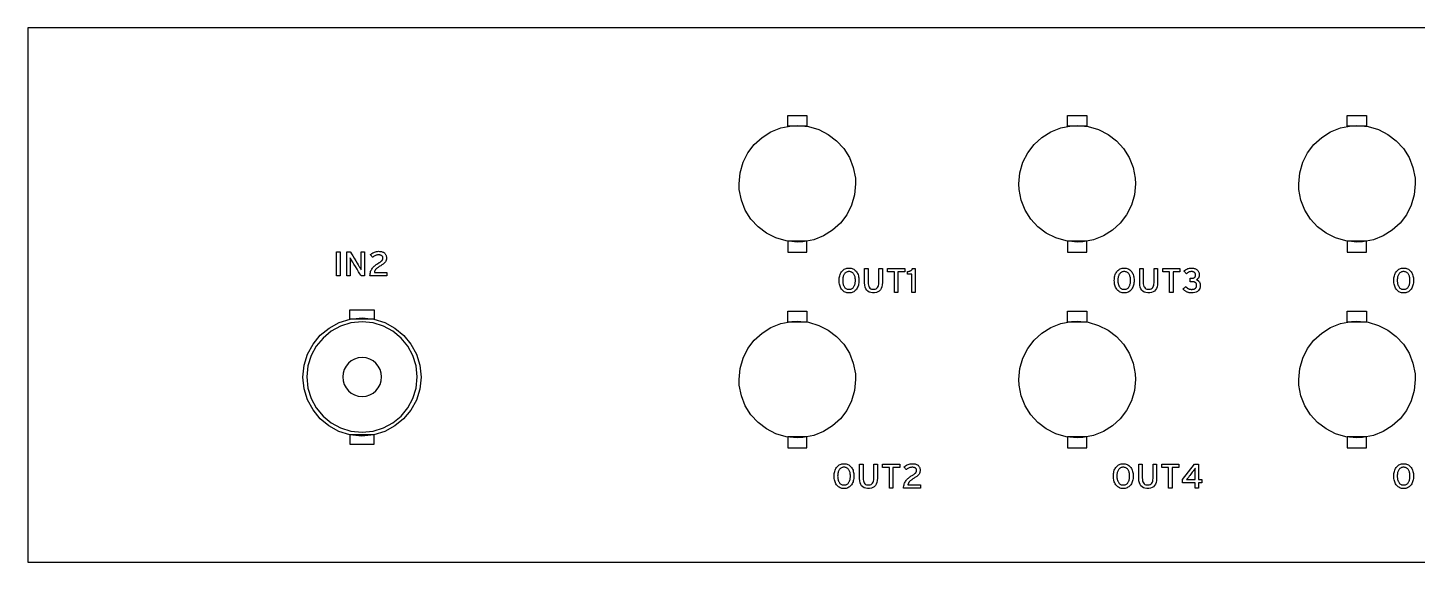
# Model space of a CAD drawing. Header units: inches. Extents: x 3.2 to 20.7, y 8 to 10.
# Drawn here: x 3.225 to 7.694, y 8.302 to 10.022 of the extents above; entities that cross this region are included whole.
import ezdxf

# ---------------------------------------------------------------- set-up
doc = ezdxf.new("R2010")
doc.units = ezdxf.units.IN
doc.header["$MEASUREMENT"] = 0

msp = doc.modelspace()

# ---------------------------------------------------------------- linework, layer by layer
for points in [[(3.2251, 10.0222), (3.2251, 8.3022), (20.675, 8.3022), (20.675, 10.0222), (3.2251, 10.0222)], [(5.6691, 9.7402), (5.7311, 9.7402), (5.7311, 9.7052), (5.6691, 9.7052), (5.6691, 9.7402)], [(6.5691, 9.7402), (6.631, 9.7402), (6.631, 9.7052), (6.5691, 9.7052), (6.5691, 9.7402)], [(7.469, 9.7402), (7.531, 9.7402), (7.531, 9.7052), (7.469, 9.7052), (7.469, 9.7402)], [(4.2183, 9.2238), (4.2183, 9.3016), (4.2295, 9.3016), (4.2295, 9.2238), (4.2183, 9.2238)], [(5.6691, 9.3002), (5.7311, 9.3002), (5.7311, 9.3353), (5.6691, 9.3353), (5.6691, 9.3002)], [(6.5691, 9.3002), (6.631, 9.3002), (6.631, 9.3353), (6.5691, 9.3353), (6.5691, 9.3002)], [(7.469, 9.3002), (7.531, 9.3002), (7.531, 9.3353), (7.469, 9.3353), (7.469, 9.3002)], [(6.0236, 9.2365), (6.0236, 9.1701), (6.0123, 9.1701), (6.0123, 9.2365), (5.9903, 9.2365), (5.9903, 9.2479), (6.0456, 9.2479), (6.0456, 9.2365), (6.0236, 9.2365)], [(6.9086, 9.2365), (6.9086, 9.1701), (6.8973, 9.1701), (6.8973, 9.2365), (6.8753, 9.2365), (6.8753, 9.2479), (6.9306, 9.2479), (6.9306, 9.2365), (6.9086, 9.2365)], [(4.2606, 9.1147), (4.3386, 9.1147), (4.3386, 9.0843), (4.2606, 9.0843), (4.2606, 9.1147)], [(5.6691, 9.1102), (5.7311, 9.1102), (5.7311, 9.0752), (5.6691, 9.0752), (5.6691, 9.1102)], [(6.5691, 9.1102), (6.631, 9.1102), (6.631, 9.0752), (6.5691, 9.0752), (6.5691, 9.1102)], [(7.469, 9.1102), (7.531, 9.1102), (7.531, 9.0752), (7.469, 9.0752), (7.469, 9.1102)], [(4.2606, 8.6817), (4.3386, 8.6817), (4.3386, 8.7122), (4.2606, 8.7122), (4.2606, 8.6817)], [(5.6691, 8.6702), (5.7311, 8.6702), (5.7311, 8.7053), (5.6691, 8.7053), (5.6691, 8.6702)], [(6.5691, 8.6702), (6.631, 8.6702), (6.631, 8.7053), (6.5691, 8.7053), (6.5691, 8.6702)], [(7.469, 8.6702), (7.531, 8.6702), (7.531, 8.7053), (7.469, 8.7053), (7.469, 8.6702)], [(6.0074, 8.6068), (6.0074, 8.5404), (5.9961, 8.5404), (5.9961, 8.6068), (5.9742, 8.6068), (5.9742, 8.6182), (6.0294, 8.6182), (6.0294, 8.6068), (6.0074, 8.6068)], [(6.9055, 8.6068), (6.9055, 8.5404), (6.8942, 8.5404), (6.8942, 8.6068), (6.8723, 8.6068), (6.8723, 8.6182), (6.9275, 8.6182), (6.9275, 8.6068), (6.9055, 8.6068)], [(6.9908, 8.5579), (6.9908, 8.5404), (6.9799, 8.5404), (6.9799, 8.5575), (6.9391, 8.5575), (6.9391, 8.5687), (6.9779, 8.6182), (6.9908, 8.6182), (6.9908, 8.5682), (7.0008, 8.5682), (7.0008, 8.5579), (6.9908, 8.5579)]]:
    msp.add_lwpolyline(points)
for points in [[(5.8876, 9.5202), (5.8842, 9.4846), (5.8745, 9.4512), (5.859, 9.4207), (5.8385, 9.3938), (5.8135, 9.3709), (5.7847, 9.3529), (5.7527, 9.3402), (5.7181, 9.3336), (5.7001, 9.3327), (5.7001, 9.3327), (5.7001, 9.3327), (5.7001, 9.3327), (5.7001, 9.3327), (5.7001, 9.3327), (5.7001, 9.3327), (5.7001, 9.3327), (5.7001, 9.3327), (5.6644, 9.3361), (5.6311, 9.3458), (5.6006, 9.3613), (5.5736, 9.3818), (5.5508, 9.4068), (5.5327, 9.4356), (5.52, 9.4676), (5.5134, 9.5022), (5.5126, 9.5202), (5.5126, 9.5202), (5.5126, 9.5202), (5.5126, 9.5202), (5.5126, 9.5202), (5.5126, 9.5202), (5.5126, 9.5202), (5.5126, 9.5202), (5.5126, 9.5202), (5.5159, 9.5559), (5.5257, 9.5892), (5.5411, 9.6197), (5.5616, 9.6467), (5.5866, 9.6695), (5.6154, 9.6876), (5.6474, 9.7002), (5.682, 9.7069), (5.7001, 9.7077), (5.7001, 9.7077), (5.7001, 9.7077), (5.7001, 9.7077), (5.7001, 9.7077), (5.7001, 9.7077), (5.7001, 9.7077), (5.7001, 9.7077), (5.7001, 9.7077), (5.7357, 9.7043), (5.7691, 9.6946), (5.7996, 9.6792), (5.8265, 9.6587), (5.8494, 9.6337), (5.8674, 9.6049), (5.8801, 9.5729), (5.8867, 9.5383), (5.8876, 9.5202), (5.8876, 9.5202), (5.8876, 9.5202), (5.8876, 9.5202), (5.8876, 9.5202), (5.8876, 9.5202), (5.8876, 9.5202), (5.8876, 9.5202)], [(6.7876, 9.5202), (6.7842, 9.4846), (6.7745, 9.4512), (6.759, 9.4207), (6.7385, 9.3938), (6.7135, 9.3709), (6.6847, 9.3529), (6.6527, 9.3402), (6.6181, 9.3336), (6.6001, 9.3327), (6.6001, 9.3327), (6.6001, 9.3327), (6.6001, 9.3327), (6.6001, 9.3327), (6.6001, 9.3327), (6.6001, 9.3327), (6.6001, 9.3327), (6.6001, 9.3327), (6.5644, 9.3361), (6.5311, 9.3458), (6.5006, 9.3613), (6.4736, 9.3818), (6.4508, 9.4068), (6.4327, 9.4356), (6.42, 9.4676), (6.4134, 9.5022), (6.4126, 9.5202), (6.4126, 9.5202), (6.4126, 9.5202), (6.4126, 9.5202), (6.4126, 9.5202), (6.4126, 9.5202), (6.4126, 9.5202), (6.4126, 9.5202), (6.4126, 9.5202), (6.4159, 9.5559), (6.4257, 9.5892), (6.4411, 9.6197), (6.4616, 9.6467), (6.4866, 9.6695), (6.5154, 9.6876), (6.5474, 9.7002), (6.582, 9.7069), (6.6001, 9.7077), (6.6001, 9.7077), (6.6001, 9.7077), (6.6001, 9.7077), (6.6001, 9.7077), (6.6001, 9.7077), (6.6001, 9.7077), (6.6001, 9.7077), (6.6001, 9.7077), (6.6357, 9.7043), (6.6691, 9.6946), (6.6995, 9.6792), (6.7265, 9.6587), (6.7494, 9.6337), (6.7674, 9.6049), (6.7801, 9.5729), (6.7867, 9.5383), (6.7876, 9.5202), (6.7876, 9.5202), (6.7876, 9.5202), (6.7876, 9.5202), (6.7876, 9.5202), (6.7876, 9.5202), (6.7876, 9.5202), (6.7876, 9.5202)], [(7.6876, 9.5202), (7.6842, 9.4846), (7.6744, 9.4512), (7.659, 9.4207), (7.6385, 9.3938), (7.6135, 9.3709), (7.5847, 9.3529), (7.5527, 9.3402), (7.5181, 9.3336), (7.5001, 9.3327), (7.5001, 9.3327), (7.5001, 9.3327), (7.5001, 9.3327), (7.5001, 9.3327), (7.5001, 9.3327), (7.5001, 9.3327), (7.5001, 9.3327), (7.5001, 9.3327), (7.4644, 9.3361), (7.4311, 9.3458), (7.4006, 9.3613), (7.3736, 9.3818), (7.3508, 9.4068), (7.3327, 9.4356), (7.32, 9.4676), (7.3134, 9.5022), (7.3126, 9.5202), (7.3126, 9.5202), (7.3126, 9.5202), (7.3126, 9.5202), (7.3126, 9.5202), (7.3126, 9.5202), (7.3126, 9.5202), (7.3126, 9.5202), (7.3126, 9.5202), (7.3159, 9.5559), (7.3257, 9.5892), (7.3411, 9.6197), (7.3616, 9.6467), (7.3866, 9.6695), (7.4154, 9.6876), (7.4474, 9.7002), (7.482, 9.7069), (7.5001, 9.7077), (7.5001, 9.7077), (7.5001, 9.7077), (7.5001, 9.7077), (7.5001, 9.7077), (7.5001, 9.7077), (7.5001, 9.7077), (7.5001, 9.7077), (7.5001, 9.7077), (7.5357, 9.7043), (7.5691, 9.6946), (7.5995, 9.6792), (7.6265, 9.6587), (7.6493, 9.6337), (7.6674, 9.6049), (7.6801, 9.5729), (7.6867, 9.5383), (7.6876, 9.5202), (7.6876, 9.5202), (7.6876, 9.5202), (7.6876, 9.5202), (7.6876, 9.5202), (7.6876, 9.5202), (7.6876, 9.5202), (7.6876, 9.5202)], [(4.2973, 9.2238), (4.2962, 9.2256), (4.2932, 9.2303), (4.289, 9.2372), (4.2841, 9.2452), (4.2789, 9.2536), (4.2742, 9.2613), (4.2703, 9.2677), (4.2678, 9.2717), (4.267, 9.2729), (4.2663, 9.2742), (4.2656, 9.2753), (4.2649, 9.2765), (4.2642, 9.2776), (4.2636, 9.2787), (4.263, 9.2797), (4.2624, 9.2807), (4.2618, 9.2817), (4.2616, 9.2811), (4.2616, 9.2792), (4.2616, 9.2773), (4.2616, 9.2753), (4.2616, 9.2733), (4.2616, 9.2711), (4.2617, 9.269), (4.2617, 9.2667), (4.2617, 9.2645), (4.2617, 9.263), (4.2617, 9.2594), (4.2617, 9.254), (4.2617, 9.2474), (4.2617, 9.2405), (4.2617, 9.234), (4.2617, 9.2285), (4.2617, 9.2249), (4.2617, 9.2238), (4.2612, 9.2238), (4.2601, 9.2238), (4.2585, 9.2238), (4.2566, 9.2238), (4.2548, 9.2238), (4.2531, 9.2238), (4.2517, 9.2238), (4.2509, 9.2238), (4.2508, 9.2244), (4.2508, 9.2294), (4.2508, 9.2386), (4.2508, 9.2505), (4.2508, 9.2637), (4.2508, 9.2767), (4.2508, 9.2883), (4.2508, 9.297), (4.2508, 9.3013), (4.251, 9.3016), (4.2519, 9.3016), (4.2534, 9.3016), (4.2553, 9.3016), (4.2572, 9.3016), (4.2591, 9.3016), (4.2607, 9.3016), (4.2618, 9.3016), (4.2623, 9.3016), (4.2633, 9.2998), (4.2661, 9.2952), (4.2701, 9.2886), (4.2748, 9.2808), (4.2797, 9.2726), (4.2843, 9.2651), (4.288, 9.2589), (4.2903, 9.255), (4.2911, 9.2537), (4.292, 9.2523), (4.2928, 9.2509), (4.2936, 9.2495), (4.2943, 9.2482), (4.295, 9.247), (4.2957, 9.2458), (4.2963, 9.2446), (4.2969, 9.2435), (4.2971, 9.2442), (4.2971, 9.2461), (4.2971, 9.2481), (4.2971, 9.2501), (4.2971, 9.2522), (4.2971, 9.2544), (4.2971, 9.2566), (4.297, 9.2588), (4.297, 9.2611), (4.297, 9.2625), (4.297, 9.2661), (4.297, 9.2716), (4.297, 9.2781), (4.297, 9.2849), (4.297, 9.2915), (4.297, 9.2969), (4.297, 9.3005), (4.2971, 9.3016), (4.2976, 9.3016), (4.2987, 9.3016), (4.3003, 9.3016), (4.3021, 9.3016), (4.304, 9.3016), (4.3057, 9.3016), (4.3071, 9.3016), (4.3079, 9.3016), (4.308, 9.301), (4.308, 9.296), (4.308, 9.2868), (4.308, 9.2749), (4.308, 9.2617), (4.308, 9.2486), (4.308, 9.2371), (4.308, 9.2284), (4.308, 9.2241), (4.3078, 9.2238), (4.3069, 9.2238), (4.3055, 9.2238), (4.3038, 9.2238), (4.302, 9.2238), (4.3002, 9.2238), (4.2987, 9.2238), (4.2976, 9.2238)], [(4.3254, 9.2238), (4.3257, 9.2275), (4.3262, 9.2311), (4.3269, 9.2344), (4.3278, 9.2376), (4.3289, 9.2406), (4.3302, 9.2433), (4.3316, 9.2459), (4.3333, 9.2483), (4.3351, 9.2505), (4.337, 9.2526), (4.3391, 9.2546), (4.3412, 9.2565), (4.3434, 9.2584), (4.3456, 9.2601), (4.348, 9.2618), (4.3504, 9.2635), (4.353, 9.265), (4.3551, 9.2663), (4.3568, 9.2673), (4.3583, 9.2683), (4.3596, 9.2692), (4.3609, 9.2702), (4.362, 9.271), (4.3629, 9.2719), (4.3638, 9.2727), (4.3645, 9.2735), (4.3651, 9.2742), (4.3656, 9.275), (4.366, 9.2758), (4.3664, 9.2766), (4.3667, 9.2775), (4.3669, 9.2783), (4.3671, 9.2792), (4.3672, 9.28), (4.3672, 9.2809), (4.3672, 9.2819), (4.367, 9.283), (4.3668, 9.2839), (4.3666, 9.2848), (4.3662, 9.2857), (4.3657, 9.2865), (4.3652, 9.2872), (4.3646, 9.2879), (4.3638, 9.2885), (4.363, 9.2891), (4.362, 9.2896), (4.361, 9.2901), (4.3598, 9.2904), (4.3585, 9.2907), (4.3571, 9.291), (4.3555, 9.2911), (4.3539, 9.2912), (4.352, 9.2912), (4.3497, 9.291), (4.3475, 9.2906), (4.3453, 9.29), (4.3432, 9.2892), (4.3412, 9.2882), (4.3392, 9.2871), (4.3372, 9.2857), (4.3354, 9.2842), (4.3345, 9.2835), (4.334, 9.2842), (4.3331, 9.2852), (4.332, 9.2866), (4.3308, 9.2881), (4.3296, 9.2896), (4.3285, 9.2909), (4.3277, 9.2918), (4.3274, 9.2923), (4.3293, 9.294), (4.332, 9.2961), (4.3347, 9.2978), (4.3375, 9.2993), (4.3404, 9.3005), (4.3435, 9.3015), (4.3466, 9.3022), (4.3498, 9.3026), (4.3531, 9.3028), (4.3558, 9.3027), (4.3583, 9.3026), (4.3607, 9.3022), (4.3629, 9.3018), (4.365, 9.3012), (4.367, 9.3004), (4.3688, 9.2996), (4.3706, 9.2986), (4.3721, 9.2974), (4.3736, 9.2961), (4.3748, 9.2947), (4.3759, 9.2931), (4.3768, 9.2913), (4.3775, 9.2894), (4.3781, 9.2874), (4.3784, 9.2852), (4.3786, 9.2829), (4.3787, 9.2807), (4.3786, 9.2788), (4.3783, 9.277), (4.378, 9.2753), (4.3776, 9.2736), (4.377, 9.2721), (4.3763, 9.2706), (4.3755, 9.2693), (4.3746, 9.268), (4.3735, 9.2668), (4.3723, 9.2655), (4.371, 9.2643), (4.3695, 9.263), (4.3679, 9.2617), (4.3661, 9.2605), (4.3642, 9.2591), (4.3622, 9.2578), (4.36, 9.2565), (4.3577, 9.2551), (4.3555, 9.2537), (4.3535, 9.2523), (4.3517, 9.251), (4.35, 9.2498), (4.3484, 9.2486), (4.3471, 9.2474), (4.3459, 9.2463), (4.3448, 9.2452), (4.3439, 9.2441), (4.343, 9.243), (4.3423, 9.2418), (4.3416, 9.2407), (4.341, 9.2395), (4.3405, 9.2383), (4.3401, 9.2371), (4.3397, 9.2359), (4.3397, 9.2351), (4.342, 9.2351), (4.3465, 9.2351), (4.3524, 9.2351), (4.3591, 9.2351), (4.3658, 9.2351), (4.3719, 9.2351), (4.3766, 9.2351), (4.3792, 9.2351), (4.3794, 9.235), (4.3794, 9.2342), (4.3794, 9.2328), (4.3794, 9.231), (4.3794, 9.2291), (4.3794, 9.2273), (4.3794, 9.2256), (4.3794, 9.2244), (4.3794, 9.2238), (4.3783, 9.2238), (4.3737, 9.2238), (4.3666, 9.2238), (4.358, 9.2238), (4.3488, 9.2238), (4.34, 9.2238), (4.3325, 9.2238), (4.3274, 9.2238)], [(5.8983, 9.209), (5.8982, 9.2049), (5.8978, 9.201), (5.8972, 9.1972), (5.8964, 9.1937), (5.8953, 9.1903), (5.894, 9.1872), (5.8925, 9.1843), (5.8908, 9.1815), (5.8888, 9.179), (5.8866, 9.1767), (5.8842, 9.1747), (5.8817, 9.1729), (5.879, 9.1715), (5.8761, 9.1704), (5.873, 9.1696), (5.8698, 9.1691), (5.8664, 9.1689), (5.863, 9.1691), (5.8598, 9.1696), (5.8567, 9.1704), (5.8539, 9.1715), (5.8512, 9.1729), (5.8487, 9.1747), (5.8464, 9.1767), (5.8443, 9.179), (5.8423, 9.1815), (5.8405, 9.1843), (5.8389, 9.1872), (5.8376, 9.1903), (5.8365, 9.1937), (5.8357, 9.1972), (5.835, 9.201), (5.8347, 9.2049), (5.8345, 9.209), (5.8347, 9.2132), (5.835, 9.2171), (5.8357, 9.2209), (5.8365, 9.2244), (5.8376, 9.2278), (5.8389, 9.231), (5.8405, 9.2339), (5.8423, 9.2367), (5.8443, 9.2393), (5.8464, 9.2415), (5.8487, 9.2435), (5.8512, 9.2452), (5.8539, 9.2466), (5.8567, 9.2476), (5.8598, 9.2484), (5.863, 9.2489), (5.8664, 9.2491), (5.8698, 9.2489), (5.873, 9.2484), (5.8761, 9.2476), (5.879, 9.2466), (5.8817, 9.2452), (5.8842, 9.2435), (5.8866, 9.2415), (5.8888, 9.2393), (5.8908, 9.2367), (5.8925, 9.2339), (5.894, 9.231), (5.8953, 9.2278), (5.8964, 9.2244), (5.8972, 9.2209), (5.8978, 9.2171), (5.8982, 9.2132)], [(5.8868, 9.209), (5.8868, 9.2121), (5.8865, 9.215), (5.8862, 9.2177), (5.8857, 9.2203), (5.885, 9.2227), (5.8843, 9.225), (5.8833, 9.2271), (5.8823, 9.2291), (5.881, 9.2308), (5.8797, 9.2324), (5.8782, 9.2337), (5.8766, 9.2349), (5.8748, 9.2358), (5.8729, 9.2365), (5.8708, 9.2371), (5.8687, 9.2374), (5.8664, 9.2375), (5.8641, 9.2374), (5.862, 9.2371), (5.86, 9.2365), (5.8581, 9.2358), (5.8564, 9.2349), (5.8547, 9.2337), (5.8533, 9.2324), (5.8519, 9.2308), (5.8507, 9.2291), (5.8496, 9.2271), (5.8486, 9.225), (5.8478, 9.2227), (5.8472, 9.2203), (5.8467, 9.2177), (5.8463, 9.215), (5.8461, 9.2121), (5.846, 9.209), (5.8461, 9.206), (5.8463, 9.2032), (5.8467, 9.2004), (5.8472, 9.1979), (5.8478, 9.1955), (5.8486, 9.1933), (5.8496, 9.1912), (5.8507, 9.1892), (5.8519, 9.1874), (5.8533, 9.1858), (5.8547, 9.1844), (5.8564, 9.1832), (5.8581, 9.1822), (5.86, 9.1815), (5.862, 9.1809), (5.8641, 9.1806), (5.8664, 9.1805), (5.8687, 9.1806), (5.8708, 9.1809), (5.8729, 9.1815), (5.8748, 9.1822), (5.8766, 9.1832), (5.8782, 9.1844), (5.8797, 9.1858), (5.881, 9.1874), (5.8823, 9.1892), (5.8833, 9.1912), (5.8843, 9.1933), (5.885, 9.1955), (5.8857, 9.1979), (5.8862, 9.2004), (5.8865, 9.2032), (5.8868, 9.206)], [(5.9736, 9.2025), (5.9731, 9.1953), (5.9719, 9.1888), (5.9699, 9.1833), (5.9672, 9.1787), (5.9637, 9.175), (5.9594, 9.1721), (5.9543, 9.1702), (5.9485, 9.1691), (5.9421, 9.169), (5.9362, 9.1699), (5.9311, 9.1717), (5.9267, 9.1744), (5.9231, 9.178), (5.9203, 9.1825), (5.9182, 9.1879), (5.9169, 9.1941), (5.9164, 9.2013), (5.9163, 9.2039), (5.9163, 9.2079), (5.9163, 9.214), (5.9163, 9.2214), (5.9163, 9.2293), (5.9163, 9.2367), (5.9163, 9.2428), (5.9163, 9.2468), (5.9164, 9.2479), (5.9169, 9.2479), (5.9182, 9.2479), (5.9199, 9.2479), (5.9218, 9.2479), (5.9237, 9.2479), (5.9255, 9.2479), (5.9268, 9.2479), (5.9275, 9.2479), (5.9276, 9.2473), (5.9276, 9.2438), (5.9276, 9.2381), (5.9276, 9.2309), (5.9276, 9.2231), (5.9276, 9.2156), (5.9276, 9.2092), (5.9276, 9.2048), (5.9276, 9.2031), (5.9278, 9.1982), (5.9285, 9.1939), (5.9297, 9.1901), (5.9313, 9.187), (5.9334, 9.1845), (5.936, 9.1826), (5.939, 9.1813), (5.9425, 9.1806), (5.9464, 9.1806), (5.9501, 9.1811), (5.9533, 9.1823), (5.956, 9.184), (5.9582, 9.1863), (5.9599, 9.1892), (5.9612, 9.1926), (5.962, 9.1967), (5.9623, 9.2013), (5.9623, 9.2034), (5.9623, 9.2075), (5.9623, 9.2137), (5.9623, 9.2211), (5.9623, 9.2291), (5.9623, 9.2365), (5.9623, 9.2427), (5.9623, 9.2468), (5.9623, 9.2479), (5.9629, 9.2479), (5.9641, 9.2479), (5.9658, 9.2479), (5.9677, 9.2479), (5.9697, 9.2479), (5.9714, 9.2479), (5.9728, 9.2479), (5.9735, 9.2479), (5.9736, 9.2473), (5.9736, 9.2438), (5.9736, 9.238), (5.9736, 9.2307), (5.9736, 9.2228), (5.9736, 9.2152), (5.9736, 9.2088), (5.9736, 9.2042)], [(6.0681, 9.1701), (6.0681, 9.1724), (6.0681, 9.1785), (6.0681, 9.1872), (6.0681, 9.1973), (6.0681, 9.2078), (6.0681, 9.2173), (6.0681, 9.2248), (6.0681, 9.2292), (6.068, 9.2298), (6.067, 9.2298), (6.0654, 9.2298), (6.0632, 9.2298), (6.0609, 9.2298), (6.0586, 9.2298), (6.0567, 9.2298), (6.0553, 9.2298), (6.0548, 9.2298), (6.0548, 9.2301), (6.0548, 9.2309), (6.0548, 9.2321), (6.0548, 9.2334), (6.0548, 9.2348), (6.0548, 9.2361), (6.0548, 9.2371), (6.0548, 9.2377), (6.0555, 9.2379), (6.0568, 9.238), (6.0581, 9.2382), (6.0594, 9.2385), (6.0606, 9.2388), (6.0618, 9.2392), (6.0629, 9.2396), (6.064, 9.24), (6.065, 9.2406), (6.0659, 9.2411), (6.0668, 9.2418), (6.0676, 9.2425), (6.0683, 9.2433), (6.0689, 9.2442), (6.0694, 9.2451), (6.0698, 9.2462), (6.0702, 9.2473), (6.0704, 9.2479), (6.071, 9.2479), (6.0722, 9.2479), (6.0737, 9.2479), (6.0753, 9.2479), (6.0768, 9.2479), (6.0781, 9.2479), (6.0791, 9.2479), (6.0794, 9.2479), (6.0794, 9.2449), (6.0794, 9.237), (6.0794, 9.2257), (6.0794, 9.2124), (6.0794, 9.1988), (6.0794, 9.1864), (6.0794, 9.1765), (6.0794, 9.1709), (6.0793, 9.1701), (6.0785, 9.1701), (6.0771, 9.1701), (6.0753, 9.1701), (6.0733, 9.1701), (6.0714, 9.1701), (6.0697, 9.1701), (6.0686, 9.1701)], [(6.7833, 9.209), (6.7832, 9.2049), (6.7828, 9.201), (6.7822, 9.1972), (6.7814, 9.1937), (6.7803, 9.1903), (6.779, 9.1872), (6.7775, 9.1843), (6.7758, 9.1815), (6.7738, 9.179), (6.7716, 9.1767), (6.7692, 9.1747), (6.7667, 9.1729), (6.764, 9.1715), (6.7611, 9.1704), (6.758, 9.1696), (6.7548, 9.1691), (6.7514, 9.1689), (6.748, 9.1691), (6.7448, 9.1696), (6.7417, 9.1704), (6.7389, 9.1715), (6.7362, 9.1729), (6.7337, 9.1747), (6.7314, 9.1767), (6.7292, 9.179), (6.7273, 9.1815), (6.7255, 9.1843), (6.7239, 9.1872), (6.7226, 9.1903), (6.7215, 9.1937), (6.7207, 9.1972), (6.72, 9.201), (6.7197, 9.2049), (6.7195, 9.209), (6.7197, 9.2132), (6.72, 9.2171), (6.7207, 9.2209), (6.7215, 9.2244), (6.7226, 9.2278), (6.7239, 9.231), (6.7255, 9.2339), (6.7273, 9.2367), (6.7292, 9.2393), (6.7314, 9.2415), (6.7337, 9.2435), (6.7362, 9.2452), (6.7389, 9.2466), (6.7417, 9.2476), (6.7448, 9.2484), (6.748, 9.2489), (6.7514, 9.2491), (6.7548, 9.2489), (6.758, 9.2484), (6.7611, 9.2476), (6.764, 9.2466), (6.7667, 9.2452), (6.7692, 9.2435), (6.7716, 9.2415), (6.7738, 9.2393), (6.7758, 9.2367), (6.7775, 9.2339), (6.779, 9.231), (6.7803, 9.2278), (6.7814, 9.2244), (6.7822, 9.2209), (6.7828, 9.2171), (6.7832, 9.2132)], [(6.7718, 9.209), (6.7718, 9.2121), (6.7715, 9.215), (6.7712, 9.2177), (6.7707, 9.2203), (6.77, 9.2227), (6.7693, 9.225), (6.7683, 9.2271), (6.7673, 9.2291), (6.766, 9.2308), (6.7647, 9.2324), (6.7632, 9.2337), (6.7616, 9.2349), (6.7598, 9.2358), (6.7579, 9.2365), (6.7558, 9.2371), (6.7537, 9.2374), (6.7514, 9.2375), (6.7491, 9.2374), (6.747, 9.2371), (6.745, 9.2365), (6.7431, 9.2358), (6.7414, 9.2349), (6.7397, 9.2337), (6.7383, 9.2324), (6.7369, 9.2308), (6.7357, 9.2291), (6.7346, 9.2271), (6.7336, 9.225), (6.7328, 9.2227), (6.7322, 9.2203), (6.7317, 9.2177), (6.7313, 9.215), (6.7311, 9.2121), (6.731, 9.209), (6.7311, 9.206), (6.7313, 9.2032), (6.7317, 9.2004), (6.7322, 9.1979), (6.7328, 9.1955), (6.7336, 9.1933), (6.7346, 9.1912), (6.7357, 9.1892), (6.7369, 9.1874), (6.7383, 9.1858), (6.7397, 9.1844), (6.7414, 9.1832), (6.7431, 9.1822), (6.745, 9.1815), (6.747, 9.1809), (6.7491, 9.1806), (6.7514, 9.1805), (6.7537, 9.1806), (6.7558, 9.1809), (6.7579, 9.1815), (6.7598, 9.1822), (6.7616, 9.1832), (6.7632, 9.1844), (6.7647, 9.1858), (6.766, 9.1874), (6.7673, 9.1892), (6.7683, 9.1912), (6.7693, 9.1933), (6.77, 9.1955), (6.7707, 9.1979), (6.7712, 9.2004), (6.7715, 9.2032), (6.7718, 9.206)], [(6.8586, 9.2025), (6.8581, 9.1953), (6.8569, 9.1888), (6.8549, 9.1833), (6.8522, 9.1787), (6.8487, 9.175), (6.8444, 9.1721), (6.8393, 9.1702), (6.8335, 9.1691), (6.8271, 9.169), (6.8212, 9.1699), (6.8161, 9.1717), (6.8117, 9.1744), (6.8081, 9.178), (6.8053, 9.1825), (6.8032, 9.1879), (6.8019, 9.1941), (6.8014, 9.2013), (6.8013, 9.2039), (6.8013, 9.2079), (6.8013, 9.214), (6.8013, 9.2214), (6.8013, 9.2293), (6.8013, 9.2367), (6.8013, 9.2428), (6.8013, 9.2468), (6.8014, 9.2479), (6.8019, 9.2479), (6.8032, 9.2479), (6.8049, 9.2479), (6.8068, 9.2479), (6.8087, 9.2479), (6.8105, 9.2479), (6.8118, 9.2479), (6.8125, 9.2479), (6.8126, 9.2473), (6.8126, 9.2438), (6.8126, 9.2381), (6.8126, 9.2309), (6.8126, 9.2231), (6.8126, 9.2156), (6.8126, 9.2092), (6.8126, 9.2048), (6.8126, 9.2031), (6.8128, 9.1982), (6.8135, 9.1939), (6.8147, 9.1901), (6.8163, 9.187), (6.8184, 9.1845), (6.821, 9.1826), (6.824, 9.1813), (6.8275, 9.1806), (6.8314, 9.1806), (6.8351, 9.1811), (6.8383, 9.1823), (6.841, 9.184), (6.8432, 9.1863), (6.8449, 9.1892), (6.8462, 9.1926), (6.847, 9.1967), (6.8473, 9.2013), (6.8473, 9.2034), (6.8473, 9.2075), (6.8473, 9.2137), (6.8473, 9.2211), (6.8473, 9.2291), (6.8473, 9.2365), (6.8473, 9.2427), (6.8473, 9.2468), (6.8473, 9.2479), (6.8479, 9.2479), (6.8491, 9.2479), (6.8508, 9.2479), (6.8527, 9.2479), (6.8547, 9.2479), (6.8564, 9.2479), (6.8578, 9.2479), (6.8585, 9.2479), (6.8586, 9.2473), (6.8586, 9.2438), (6.8586, 9.238), (6.8586, 9.2307), (6.8586, 9.2228), (6.8586, 9.2152), (6.8586, 9.2088), (6.8586, 9.2042)], [(6.996, 9.1932), (6.9955, 9.1881), (6.9944, 9.1835), (6.9925, 9.1796), (6.99, 9.1763), (6.9868, 9.1736), (6.9828, 9.1715), (6.9782, 9.17), (6.9729, 9.1691), (6.9675, 9.1689), (6.9656, 9.169), (6.9638, 9.1692), (6.9621, 9.1694), (6.9603, 9.1697), (6.9585, 9.1701), (6.9568, 9.1706), (6.9551, 9.1712), (6.9534, 9.1718), (6.9518, 9.1726), (6.9502, 9.1734), (6.9486, 9.1743), (6.9472, 9.1752), (6.9458, 9.1763), (6.9445, 9.1774), (6.9433, 9.1785), (6.9422, 9.1797), (6.9412, 9.181), (6.9407, 9.1818), (6.9412, 9.1823), (6.9422, 9.1832), (6.9435, 9.1843), (6.9449, 9.1855), (6.9464, 9.1868), (6.9477, 9.1879), (6.9486, 9.1888), (6.9492, 9.1893), (6.9497, 9.1887), (6.9506, 9.1878), (6.9515, 9.1869), (6.9524, 9.1861), (6.9534, 9.1853), (6.9543, 9.1846), (6.9553, 9.1839), (6.9564, 9.1833), (6.9575, 9.1828), (6.9586, 9.1823), (6.9597, 9.1818), (6.9608, 9.1815), (6.9619, 9.1811), (6.9631, 9.1809), (6.9642, 9.1807), (6.9653, 9.1805), (6.9665, 9.1804), (6.9676, 9.1804), (6.9695, 9.1804), (6.9713, 9.1805), (6.973, 9.1807), (6.9746, 9.181), (6.9761, 9.1814), (6.9774, 9.1819), (6.9786, 9.1825), (6.9797, 9.1831), (6.9806, 9.1839), (6.9814, 9.1847), (6.9821, 9.1855), (6.9827, 9.1864), (6.9832, 9.1874), (6.9836, 9.1885), (6.9839, 9.1896), (6.9841, 9.1908), (6.9842, 9.1921), (6.9843, 9.1934), (6.9842, 9.1947), (6.984, 9.196), (6.9837, 9.1971), (6.9834, 9.1982), (6.9829, 9.1992), (6.9824, 9.2001), (6.9818, 9.2009), (6.9811, 9.2017), (6.9802, 9.2023), (6.9793, 9.2029), (6.9784, 9.2034), (6.9774, 9.2038), (6.9763, 9.2042), (6.9751, 9.2045), (6.9739, 9.2047), (6.9727, 9.2048), (6.9714, 9.2049), (6.9705, 9.2049), (6.9701, 9.2049), (6.9693, 9.2049), (6.9682, 9.2049), (6.9671, 9.2049), (6.9659, 9.2049), (6.9648, 9.2049), (6.964, 9.2049), (6.9636, 9.2049), (6.9635, 9.2051), (6.9635, 9.2059), (6.9635, 9.2072), (6.9635, 9.2089), (6.9635, 9.2108), (6.9635, 9.2127), (6.9635, 9.2143), (6.9635, 9.2155), (6.9635, 9.2162), (6.9637, 9.2162), (6.9642, 9.2162), (6.9651, 9.2162), (6.9662, 9.2162), (6.9674, 9.2162), (6.9685, 9.2162), (6.9695, 9.2162), (6.9702, 9.2162), (6.9705, 9.2162), (6.9715, 9.2162), (6.9726, 9.2163), (6.9737, 9.2165), (6.9747, 9.2168), (6.9756, 9.2172), (6.9764, 9.2176), (6.9772, 9.2181), (6.9779, 9.2187), (6.9785, 9.2194), (6.9791, 9.2201), (6.9796, 9.2209), (6.98, 9.2216), (6.9804, 9.2225), (6.9806, 9.2233), (6.9809, 9.2242), (6.981, 9.2251), (6.9811, 9.226), (6.9811, 9.2269), (6.9811, 9.2273), (6.9811, 9.2277), (6.9811, 9.2281), (6.981, 9.2285), (6.981, 9.2289), (6.9809, 9.2293), (6.9808, 9.2298), (6.9807, 9.2302), (6.9806, 9.2306), (6.9804, 9.231), (6.9802, 9.2315), (6.9799, 9.2319), (6.9797, 9.2322), (6.9794, 9.2326), (6.9791, 9.233), (6.9788, 9.2334), (6.9784, 9.2337), (6.9781, 9.2341), (6.9777, 9.2345), (6.9773, 9.2348), (6.9768, 9.2351), (6.9763, 9.2355), (6.9758, 9.2358), (6.9753, 9.236), (6.9748, 9.2363), (6.9742, 9.2366), (6.9736, 9.2368), (6.9729, 9.237), (6.9722, 9.2371), (6.9714, 9.2373), (6.9707, 9.2374), (6.9699, 9.2375), (6.969, 9.2376), (6.9681, 9.2376), (6.9672, 9.2376), (6.9655, 9.2376), (6.9636, 9.2373), (6.9618, 9.2369), (6.9601, 9.2363), (6.9584, 9.2355), (6.9567, 9.2346), (6.9552, 9.2334), (6.9537, 9.2321), (6.9522, 9.2306), (6.9518, 9.2306), (6.9511, 9.2313), (6.95, 9.2324), (6.9487, 9.2337), (6.9472, 9.2351), (6.9459, 9.2364), (6.9448, 9.2375), (6.944, 9.2383), (6.9437, 9.2386), (6.9458, 9.2408), (6.9481, 9.2428), (6.9505, 9.2445), (6.9531, 9.2459), (6.9557, 9.2471), (6.9585, 9.248), (6.9614, 9.2486), (6.9644, 9.249), (6.9675, 9.2491), (6.9699, 9.249), (6.9722, 9.2488), (6.9744, 9.2484), (6.9766, 9.2479), (6.9786, 9.2473), (6.9806, 9.2465), (6.9824, 9.2456), (6.9842, 9.2445), (6.9858, 9.2433), (6.9873, 9.242), (6.9887, 9.2406), (6.9898, 9.239), (6.9908, 9.2373), (6.9916, 9.2355), (6.9921, 9.2335), (6.9926, 9.2315), (6.9928, 9.2293), (6.9928, 9.2274), (6.9927, 9.2259), (6.9926, 9.2245), (6.9924, 9.2231), (6.9921, 9.2219), (6.9918, 9.2207), (6.9914, 9.2196), (6.991, 9.2186), (6.9905, 9.2176), (6.9899, 9.2167), (6.9893, 9.2159), (6.9886, 9.2151), (6.9879, 9.2143), (6.9872, 9.2136), (6.9864, 9.2129), (6.9856, 9.2123), (6.9848, 9.2117), (6.9839, 9.2112), (6.9846, 9.2108), (6.9857, 9.2103), (6.9869, 9.2098), (6.9879, 9.2093), (6.9889, 9.2086), (6.9899, 9.2078), (6.9908, 9.207), (6.9916, 9.2061), (6.9924, 9.2051), (6.9931, 9.2041), (6.9938, 9.203), (6.9943, 9.2018), (6.9948, 9.2006), (6.9952, 9.1993), (6.9955, 9.1979), (6.9958, 9.1964), (6.9959, 9.1948)], [(7.682, 9.209), (7.6818, 9.2049), (7.6815, 9.201), (7.6809, 9.1972), (7.68, 9.1937), (7.679, 9.1903), (7.6777, 9.1872), (7.6762, 9.1843), (7.6744, 9.1815), (7.6724, 9.179), (7.6702, 9.1767), (7.6679, 9.1747), (7.6653, 9.1729), (7.6626, 9.1715), (7.6597, 9.1704), (7.6567, 9.1696), (7.6534, 9.1691), (7.65, 9.1689), (7.6466, 9.1691), (7.6434, 9.1696), (7.6404, 9.1704), (7.6376, 9.1715), (7.6349, 9.1729), (7.6324, 9.1747), (7.6301, 9.1767), (7.6279, 9.179), (7.6259, 9.1815), (7.6241, 9.1843), (7.6226, 9.1872), (7.6213, 9.1903), (7.6202, 9.1937), (7.6193, 9.1972), (7.6187, 9.201), (7.6183, 9.2049), (7.6182, 9.209), (7.6183, 9.2132), (7.6187, 9.2171), (7.6193, 9.2209), (7.6202, 9.2244), (7.6213, 9.2278), (7.6226, 9.231), (7.6241, 9.2339), (7.6259, 9.2367), (7.6279, 9.2393), (7.6301, 9.2415), (7.6324, 9.2435), (7.6349, 9.2452), (7.6376, 9.2466), (7.6404, 9.2476), (7.6434, 9.2484), (7.6466, 9.2489), (7.65, 9.2491), (7.6534, 9.2489), (7.6567, 9.2484), (7.6597, 9.2476), (7.6626, 9.2466), (7.6653, 9.2452), (7.6679, 9.2435), (7.6702, 9.2415), (7.6724, 9.2393), (7.6744, 9.2367), (7.6762, 9.2339), (7.6777, 9.231), (7.679, 9.2278), (7.68, 9.2244), (7.6809, 9.2209), (7.6815, 9.2171), (7.6818, 9.2132)], [(7.6705, 9.209), (7.6704, 9.2121), (7.6702, 9.215), (7.6698, 9.2177), (7.6693, 9.2203), (7.6687, 9.2227), (7.6679, 9.225), (7.667, 9.2271), (7.6659, 9.2291), (7.6647, 9.2308), (7.6633, 9.2324), (7.6619, 9.2337), (7.6602, 9.2349), (7.6585, 9.2358), (7.6566, 9.2365), (7.6545, 9.2371), (7.6523, 9.2374), (7.65, 9.2375), (7.6478, 9.2374), (7.6456, 9.2371), (7.6436, 9.2365), (7.6418, 9.2358), (7.64, 9.2349), (7.6384, 9.2337), (7.6369, 9.2324), (7.6356, 9.2308), (7.6343, 9.2291), (7.6332, 9.2271), (7.6323, 9.225), (7.6315, 9.2227), (7.6308, 9.2203), (7.6303, 9.2177), (7.63, 9.215), (7.6298, 9.2121), (7.6297, 9.209), (7.6298, 9.206), (7.63, 9.2032), (7.6303, 9.2004), (7.6308, 9.1979), (7.6315, 9.1955), (7.6323, 9.1933), (7.6332, 9.1912), (7.6343, 9.1892), (7.6356, 9.1874), (7.6369, 9.1858), (7.6384, 9.1844), (7.64, 9.1832), (7.6418, 9.1822), (7.6436, 9.1815), (7.6456, 9.1809), (7.6478, 9.1806), (7.65, 9.1805), (7.6523, 9.1806), (7.6545, 9.1809), (7.6566, 9.1815), (7.6585, 9.1822), (7.6602, 9.1832), (7.6619, 9.1844), (7.6633, 9.1858), (7.6647, 9.1874), (7.6659, 9.1892), (7.667, 9.1912), (7.6679, 9.1933), (7.6687, 9.1955), (7.6693, 9.1979), (7.6698, 9.2004), (7.6702, 9.2032), (7.6704, 9.206)], [(4.4901, 8.8978), (4.4862, 8.8597), (4.4749, 8.8242), (4.4572, 8.792), (4.4338, 8.7639), (4.4056, 8.7408), (4.3732, 8.7233), (4.3375, 8.7122), (4.2994, 8.7084), (4.2613, 8.7122), (4.2258, 8.7233), (4.1937, 8.7409), (4.1656, 8.7641), (4.1425, 8.7922), (4.125, 8.8245), (4.1139, 8.8601), (4.11, 8.8982), (4.1139, 8.9364), (4.1251, 8.972), (4.1427, 9.0043), (4.1659, 9.0325), (4.1941, 9.0558), (4.2264, 9.0735), (4.262, 9.0846), (4.3, 9.0885), (4.3381, 9.0846), (4.3737, 9.0734), (4.406, 9.0557), (4.4342, 9.0323), (4.4574, 9.0041), (4.475, 8.9717), (4.4862, 8.936)], [(4.1226, 8.8984), (4.1262, 8.8625), (4.1366, 8.8292), (4.1529, 8.799), (4.1746, 8.7727), (4.2008, 8.751), (4.231, 8.7346), (4.2643, 8.7242), (4.3001, 8.7206), (4.3358, 8.7242), (4.3691, 8.7346), (4.3993, 8.751), (4.4255, 8.7727), (4.4472, 8.799), (4.4635, 8.8292), (4.4739, 8.8625), (4.4775, 8.8984), (4.4739, 8.9341), (4.4635, 8.9674), (4.4472, 8.9975), (4.4255, 9.0238), (4.3993, 9.0455), (4.3691, 9.0618), (4.3358, 9.0722), (4.3001, 9.0758), (4.2643, 9.0722), (4.231, 9.0618), (4.2008, 9.0455), (4.1746, 9.0238), (4.1529, 8.9975), (4.1366, 8.9674), (4.1262, 8.9341)], [(5.8876, 8.8902), (5.8842, 8.8546), (5.8745, 8.8212), (5.859, 8.7907), (5.8385, 8.7638), (5.8135, 8.7409), (5.7847, 8.7229), (5.7527, 8.7102), (5.7181, 8.7036), (5.7001, 8.7027), (5.7001, 8.7027), (5.7001, 8.7027), (5.7001, 8.7027), (5.7001, 8.7027), (5.7001, 8.7027), (5.7001, 8.7027), (5.7001, 8.7027), (5.7001, 8.7027), (5.6644, 8.7061), (5.6311, 8.7158), (5.6006, 8.7313), (5.5736, 8.7518), (5.5508, 8.7768), (5.5327, 8.8056), (5.52, 8.8376), (5.5134, 8.8722), (5.5126, 8.8902), (5.5126, 8.8902), (5.5126, 8.8902), (5.5126, 8.8902), (5.5126, 8.8902), (5.5126, 8.8902), (5.5126, 8.8902), (5.5126, 8.8902), (5.5126, 8.8902), (5.5159, 8.9258), (5.5257, 8.9592), (5.5411, 8.9897), (5.5616, 9.0167), (5.5866, 9.0395), (5.6154, 9.0576), (5.6474, 9.0702), (5.682, 9.0769), (5.7001, 9.0777), (5.7001, 9.0777), (5.7001, 9.0777), (5.7001, 9.0777), (5.7001, 9.0777), (5.7001, 9.0777), (5.7001, 9.0777), (5.7001, 9.0777), (5.7001, 9.0777), (5.7357, 9.0743), (5.7691, 9.0646), (5.7996, 9.0492), (5.8265, 9.0287), (5.8494, 9.0037), (5.8674, 8.9749), (5.8801, 8.9429), (5.8867, 8.9083), (5.8876, 8.8902), (5.8876, 8.8902), (5.8876, 8.8902), (5.8876, 8.8902), (5.8876, 8.8902), (5.8876, 8.8902), (5.8876, 8.8902), (5.8876, 8.8902)], [(6.7876, 8.8902), (6.7842, 8.8546), (6.7745, 8.8212), (6.759, 8.7907), (6.7385, 8.7638), (6.7135, 8.7409), (6.6847, 8.7229), (6.6527, 8.7102), (6.6181, 8.7036), (6.6001, 8.7027), (6.6001, 8.7027), (6.6001, 8.7027), (6.6001, 8.7027), (6.6001, 8.7027), (6.6001, 8.7027), (6.6001, 8.7027), (6.6001, 8.7027), (6.6001, 8.7027), (6.5644, 8.7061), (6.5311, 8.7158), (6.5006, 8.7313), (6.4736, 8.7518), (6.4508, 8.7768), (6.4327, 8.8056), (6.42, 8.8376), (6.4134, 8.8722), (6.4126, 8.8902), (6.4126, 8.8902), (6.4126, 8.8902), (6.4126, 8.8902), (6.4126, 8.8902), (6.4126, 8.8902), (6.4126, 8.8902), (6.4126, 8.8902), (6.4126, 8.8902), (6.4159, 8.9258), (6.4257, 8.9592), (6.4411, 8.9897), (6.4616, 9.0167), (6.4866, 9.0395), (6.5154, 9.0576), (6.5474, 9.0702), (6.582, 9.0769), (6.6001, 9.0777), (6.6001, 9.0777), (6.6001, 9.0777), (6.6001, 9.0777), (6.6001, 9.0777), (6.6001, 9.0777), (6.6001, 9.0777), (6.6001, 9.0777), (6.6001, 9.0777), (6.6357, 9.0743), (6.6691, 9.0646), (6.6995, 9.0492), (6.7265, 9.0287), (6.7494, 9.0037), (6.7674, 8.9749), (6.7801, 8.9429), (6.7867, 8.9083), (6.7876, 8.8902), (6.7876, 8.8902), (6.7876, 8.8902), (6.7876, 8.8902), (6.7876, 8.8902), (6.7876, 8.8902), (6.7876, 8.8902), (6.7876, 8.8902)], [(7.6876, 8.8902), (7.6842, 8.8546), (7.6744, 8.8212), (7.659, 8.7907), (7.6385, 8.7638), (7.6135, 8.7409), (7.5847, 8.7229), (7.5527, 8.7102), (7.5181, 8.7036), (7.5001, 8.7027), (7.5001, 8.7027), (7.5001, 8.7027), (7.5001, 8.7027), (7.5001, 8.7027), (7.5001, 8.7027), (7.5001, 8.7027), (7.5001, 8.7027), (7.5001, 8.7027), (7.4644, 8.7061), (7.4311, 8.7158), (7.4006, 8.7313), (7.3736, 8.7518), (7.3508, 8.7768), (7.3327, 8.8056), (7.32, 8.8376), (7.3134, 8.8722), (7.3126, 8.8902), (7.3126, 8.8902), (7.3126, 8.8902), (7.3126, 8.8902), (7.3126, 8.8902), (7.3126, 8.8902), (7.3126, 8.8902), (7.3126, 8.8902), (7.3126, 8.8902), (7.3159, 8.9258), (7.3257, 8.9592), (7.3411, 8.9897), (7.3616, 9.0167), (7.3866, 9.0395), (7.4154, 9.0576), (7.4474, 9.0702), (7.482, 9.0769), (7.5001, 9.0777), (7.5001, 9.0777), (7.5001, 9.0777), (7.5001, 9.0777), (7.5001, 9.0777), (7.5001, 9.0777), (7.5001, 9.0777), (7.5001, 9.0777), (7.5001, 9.0777), (7.5357, 9.0743), (7.5691, 9.0646), (7.5995, 9.0492), (7.6265, 9.0287), (7.6493, 9.0037), (7.6674, 8.9749), (7.6801, 8.9429), (7.6867, 8.9083), (7.6876, 8.8902), (7.6876, 8.8902), (7.6876, 8.8902), (7.6876, 8.8902), (7.6876, 8.8902), (7.6876, 8.8902), (7.6876, 8.8902), (7.6876, 8.8902)], [(4.238, 8.8984), (4.2393, 8.8857), (4.243, 8.8739), (4.2487, 8.8633), (4.2564, 8.854), (4.2656, 8.8463), (4.2763, 8.8406), (4.288, 8.8369), (4.3006, 8.8357), (4.3131, 8.8369), (4.3249, 8.8406), (4.3355, 8.8463), (4.3448, 8.854), (4.3524, 8.8633), (4.3582, 8.8739), (4.3618, 8.8857), (4.3631, 8.8984), (4.3618, 8.9109), (4.3582, 8.9226), (4.3524, 8.9332), (4.3448, 8.9425), (4.3355, 8.9501), (4.3249, 8.9558), (4.3131, 8.9595), (4.3006, 8.9607), (4.288, 8.9595), (4.2763, 8.9558), (4.2656, 8.9501), (4.2564, 8.9425), (4.2487, 8.9332), (4.243, 8.9226), (4.2393, 8.9109)], [(5.8821, 8.5793), (5.882, 8.5752), (5.8816, 8.5713), (5.881, 8.5675), (5.8802, 8.564), (5.8792, 8.5607), (5.8779, 8.5575), (5.8763, 8.5546), (5.8746, 8.5518), (5.8726, 8.5493), (5.8704, 8.547), (5.8681, 8.545), (5.8655, 8.5433), (5.8628, 8.5418), (5.8599, 8.5407), (5.8568, 8.5399), (5.8536, 8.5394), (5.8502, 8.5392), (5.8468, 8.5394), (5.8436, 8.5399), (5.8406, 8.5407), (5.8377, 8.5418), (5.835, 8.5433), (5.8325, 8.545), (5.8302, 8.547), (5.8281, 8.5493), (5.8261, 8.5518), (5.8243, 8.5546), (5.8227, 8.5575), (5.8214, 8.5607), (5.8203, 8.564), (5.8195, 8.5675), (5.8189, 8.5713), (5.8185, 8.5752), (5.8184, 8.5793), (5.8185, 8.5835), (5.8189, 8.5874), (5.8195, 8.5912), (5.8203, 8.5947), (5.8214, 8.5981), (5.8227, 8.6013), (5.8243, 8.6042), (5.8261, 8.607), (5.8281, 8.6096), (5.8302, 8.6118), (5.8325, 8.6138), (5.835, 8.6155), (5.8377, 8.6169), (5.8406, 8.618), (5.8436, 8.6187), (5.8468, 8.6192), (5.8502, 8.6194), (5.8536, 8.6192), (5.8568, 8.6187), (5.8599, 8.618), (5.8628, 8.6169), (5.8655, 8.6155), (5.8681, 8.6138), (5.8704, 8.6118), (5.8726, 8.6096), (5.8746, 8.607), (5.8763, 8.6042), (5.8779, 8.6013), (5.8792, 8.5981), (5.8802, 8.5947), (5.881, 8.5912), (5.8816, 8.5874), (5.882, 8.5835)], [(5.8707, 8.5793), (5.8706, 8.5824), (5.8704, 8.5853), (5.87, 8.588), (5.8695, 8.5906), (5.8689, 8.593), (5.8681, 8.5953), (5.8672, 8.5974), (5.8661, 8.5994), (5.8649, 8.6011), (5.8635, 8.6027), (5.862, 8.604), (5.8604, 8.6052), (5.8586, 8.6061), (5.8567, 8.6068), (5.8547, 8.6074), (5.8525, 8.6077), (5.8502, 8.6078), (5.8479, 8.6077), (5.8458, 8.6074), (5.8438, 8.6068), (5.8419, 8.6061), (5.8402, 8.6052), (5.8386, 8.604), (5.8371, 8.6027), (5.8357, 8.6011), (5.8345, 8.5994), (5.8334, 8.5974), (5.8325, 8.5953), (5.8317, 8.593), (5.831, 8.5906), (5.8305, 8.588), (5.8301, 8.5853), (5.8299, 8.5824), (5.8298, 8.5793), (5.8299, 8.5763), (5.8301, 8.5735), (5.8305, 8.5708), (5.831, 8.5682), (5.8317, 8.5658), (5.8325, 8.5636), (5.8334, 8.5615), (5.8345, 8.5595), (5.8357, 8.5577), (5.8371, 8.5561), (5.8386, 8.5547), (5.8402, 8.5535), (5.8419, 8.5525), (5.8438, 8.5518), (5.8458, 8.5512), (5.8479, 8.5509), (5.8502, 8.5508), (5.8525, 8.5509), (5.8547, 8.5512), (5.8567, 8.5518), (5.8586, 8.5525), (5.8604, 8.5535), (5.862, 8.5547), (5.8635, 8.5561), (5.8649, 8.5577), (5.8661, 8.5595), (5.8672, 8.5615), (5.8681, 8.5636), (5.8689, 8.5658), (5.8695, 8.5682), (5.87, 8.5708), (5.8704, 8.5735), (5.8706, 8.5763)], [(5.9574, 8.5728), (5.957, 8.5656), (5.9557, 8.5592), (5.9538, 8.5536), (5.951, 8.549), (5.9475, 8.5453), (5.9432, 8.5424), (5.9382, 8.5405), (5.9323, 8.5394), (5.9259, 8.5393), (5.92, 8.5402), (5.9149, 8.542), (5.9106, 8.5447), (5.907, 8.5483), (5.9041, 8.5528), (5.9021, 8.5582), (5.9007, 8.5644), (5.9002, 8.5716), (5.9002, 8.5742), (5.9002, 8.5782), (5.9002, 8.5843), (5.9002, 8.5917), (5.9002, 8.5996), (5.9002, 8.607), (5.9002, 8.6131), (5.9002, 8.6171), (5.9002, 8.6182), (5.9008, 8.6182), (5.902, 8.6182), (5.9037, 8.6182), (5.9056, 8.6182), (5.9076, 8.6182), (5.9093, 8.6182), (5.9106, 8.6182), (5.9114, 8.6182), (5.9114, 8.6176), (5.9114, 8.6141), (5.9114, 8.6084), (5.9114, 8.6012), (5.9114, 8.5935), (5.9114, 8.5859), (5.9114, 8.5795), (5.9114, 8.5751), (5.9114, 8.5734), (5.9117, 8.5685), (5.9124, 8.5642), (5.9135, 8.5605), (5.9152, 8.5574), (5.9173, 8.5548), (5.9198, 8.5529), (5.9229, 8.5516), (5.9264, 8.5509), (5.9303, 8.5509), (5.9339, 8.5514), (5.9371, 8.5526), (5.9398, 8.5543), (5.942, 8.5566), (5.9438, 8.5595), (5.945, 8.563), (5.9458, 8.567), (5.9461, 8.5716), (5.9461, 8.5737), (5.9461, 8.5778), (5.9461, 8.584), (5.9461, 8.5915), (5.9461, 8.5994), (5.9461, 8.6068), (5.9461, 8.613), (5.9461, 8.6171), (5.9461, 8.6182), (5.9467, 8.6182), (5.948, 8.6182), (5.9496, 8.6182), (5.9516, 8.6182), (5.9535, 8.6182), (5.9553, 8.6182), (5.9566, 8.6182), (5.9573, 8.6182), (5.9574, 8.6176), (5.9574, 8.6141), (5.9574, 8.6083), (5.9574, 8.601), (5.9574, 8.5932), (5.9574, 8.5856), (5.9574, 8.5791), (5.9574, 8.5745)], [(6.0417, 8.5404), (6.042, 8.5442), (6.0426, 8.5477), (6.0432, 8.5511), (6.0441, 8.5542), (6.0452, 8.5572), (6.0465, 8.56), (6.0479, 8.5625), (6.0496, 8.5649), (6.0514, 8.5671), (6.0533, 8.5692), (6.0554, 8.5712), (6.0575, 8.5731), (6.0597, 8.575), (6.0619, 8.5768), (6.0643, 8.5785), (6.0667, 8.5801), (6.0693, 8.5816), (6.0714, 8.5829), (6.0731, 8.5839), (6.0746, 8.5849), (6.0759, 8.5859), (6.0772, 8.5868), (6.0783, 8.5877), (6.0793, 8.5885), (6.0801, 8.5893), (6.0808, 8.5901), (6.0814, 8.5909), (6.0819, 8.5916), (6.0823, 8.5924), (6.0827, 8.5933), (6.083, 8.5941), (6.0832, 8.5949), (6.0834, 8.5958), (6.0835, 8.5966), (6.0835, 8.5975), (6.0835, 8.5986), (6.0833, 8.5996), (6.0831, 8.6005), (6.0829, 8.6014), (6.0825, 8.6023), (6.082, 8.6031), (6.0815, 8.6038), (6.0809, 8.6045), (6.0801, 8.6051), (6.0793, 8.6057), (6.0783, 8.6062), (6.0773, 8.6067), (6.0761, 8.607), (6.0748, 8.6073), (6.0734, 8.6076), (6.0718, 8.6077), (6.0702, 8.6078), (6.0683, 8.6078), (6.066, 8.6076), (6.0638, 8.6072), (6.0616, 8.6066), (6.0595, 8.6058), (6.0575, 8.6049), (6.0555, 8.6037), (6.0536, 8.6023), (6.0517, 8.6008), (6.0508, 8.6002), (6.0503, 8.6008), (6.0494, 8.6019), (6.0483, 8.6032), (6.0471, 8.6047), (6.0459, 8.6062), (6.0448, 8.6075), (6.044, 8.6084), (6.0437, 8.6089), (6.0456, 8.6107), (6.0483, 8.6127), (6.051, 8.6144), (6.0538, 8.6159), (6.0567, 8.6171), (6.0598, 8.6181), (6.0629, 8.6188), (6.0661, 8.6193), (6.0694, 8.6194), (6.0721, 8.6194), (6.0746, 8.6192), (6.077, 8.6188), (6.0792, 8.6184), (6.0813, 8.6178), (6.0833, 8.6171), (6.0851, 8.6162), (6.0869, 8.6152), (6.0884, 8.6141), (6.0899, 8.6127), (6.0911, 8.6113), (6.0922, 8.6097), (6.0931, 8.6079), (6.0938, 8.6061), (6.0944, 8.604), (6.0947, 8.6019), (6.0949, 8.5996), (6.095, 8.5973), (6.0949, 8.5954), (6.0946, 8.5936), (6.0943, 8.5919), (6.0939, 8.5903), (6.0933, 8.5887), (6.0926, 8.5873), (6.0918, 8.5859), (6.0909, 8.5846), (6.0898, 8.5834), (6.0886, 8.5822), (6.0873, 8.5809), (6.0858, 8.5796), (6.0842, 8.5784), (6.0824, 8.5771), (6.0805, 8.5758), (6.0785, 8.5744), (6.0763, 8.5731), (6.074, 8.5717), (6.0718, 8.5703), (6.0698, 8.569), (6.068, 8.5677), (6.0663, 8.5664), (6.0647, 8.5652), (6.0634, 8.564), (6.0622, 8.5629), (6.0611, 8.5618), (6.0602, 8.5607), (6.0593, 8.5596), (6.0586, 8.5585), (6.0579, 8.5573), (6.0573, 8.5561), (6.0568, 8.555), (6.0564, 8.5538), (6.056, 8.5525), (6.056, 8.5517), (6.0583, 8.5517), (6.0628, 8.5517), (6.0687, 8.5517), (6.0754, 8.5517), (6.0821, 8.5517), (6.0882, 8.5517), (6.0929, 8.5517), (6.0955, 8.5517), (6.0958, 8.5516), (6.0958, 8.5508), (6.0958, 8.5494), (6.0958, 8.5477), (6.0958, 8.5458), (6.0958, 8.5439), (6.0958, 8.5422), (6.0958, 8.541), (6.0958, 8.5405), (6.0946, 8.5404), (6.09, 8.5404), (6.0829, 8.5404), (6.0743, 8.5404), (6.0652, 8.5404), (6.0563, 8.5404), (6.0489, 8.5404), (6.0437, 8.5404)], [(6.7802, 8.5793), (6.7801, 8.5752), (6.7797, 8.5713), (6.7791, 8.5675), (6.7783, 8.564), (6.7773, 8.5607), (6.776, 8.5575), (6.7744, 8.5546), (6.7727, 8.5518), (6.7707, 8.5493), (6.7685, 8.547), (6.7662, 8.545), (6.7636, 8.5433), (6.7609, 8.5418), (6.758, 8.5407), (6.7549, 8.5399), (6.7517, 8.5394), (6.7483, 8.5392), (6.7449, 8.5394), (6.7417, 8.5399), (6.7387, 8.5407), (6.7358, 8.5418), (6.7331, 8.5433), (6.7306, 8.545), (6.7283, 8.547), (6.7262, 8.5493), (6.7242, 8.5518), (6.7224, 8.5546), (6.7208, 8.5575), (6.7195, 8.5607), (6.7184, 8.564), (6.7176, 8.5675), (6.717, 8.5713), (6.7166, 8.5752), (6.7165, 8.5793), (6.7166, 8.5835), (6.717, 8.5874), (6.7176, 8.5912), (6.7184, 8.5947), (6.7195, 8.5981), (6.7208, 8.6013), (6.7224, 8.6042), (6.7242, 8.607), (6.7262, 8.6096), (6.7283, 8.6118), (6.7306, 8.6138), (6.7331, 8.6155), (6.7358, 8.6169), (6.7387, 8.618), (6.7417, 8.6187), (6.7449, 8.6192), (6.7483, 8.6194), (6.7517, 8.6192), (6.7549, 8.6187), (6.758, 8.618), (6.7609, 8.6169), (6.7636, 8.6155), (6.7662, 8.6138), (6.7685, 8.6118), (6.7707, 8.6096), (6.7727, 8.607), (6.7744, 8.6042), (6.776, 8.6013), (6.7773, 8.5981), (6.7783, 8.5947), (6.7791, 8.5912), (6.7797, 8.5874), (6.7801, 8.5835)], [(6.7688, 8.5793), (6.7687, 8.5824), (6.7685, 8.5853), (6.7681, 8.588), (6.7676, 8.5906), (6.767, 8.593), (6.7662, 8.5953), (6.7653, 8.5974), (6.7642, 8.5994), (6.763, 8.6011), (6.7616, 8.6027), (6.7601, 8.604), (6.7585, 8.6052), (6.7567, 8.6061), (6.7548, 8.6068), (6.7528, 8.6074), (6.7506, 8.6077), (6.7483, 8.6078), (6.746, 8.6077), (6.7439, 8.6074), (6.7419, 8.6068), (6.74, 8.6061), (6.7383, 8.6052), (6.7367, 8.604), (6.7352, 8.6027), (6.7338, 8.6011), (6.7326, 8.5994), (6.7315, 8.5974), (6.7306, 8.5953), (6.7298, 8.593), (6.7291, 8.5906), (6.7286, 8.588), (6.7282, 8.5853), (6.728, 8.5824), (6.7279, 8.5793), (6.728, 8.5763), (6.7282, 8.5735), (6.7286, 8.5708), (6.7291, 8.5682), (6.7298, 8.5658), (6.7306, 8.5636), (6.7315, 8.5615), (6.7326, 8.5595), (6.7338, 8.5577), (6.7352, 8.5561), (6.7367, 8.5547), (6.7383, 8.5535), (6.74, 8.5525), (6.7419, 8.5518), (6.7439, 8.5512), (6.746, 8.5509), (6.7483, 8.5508), (6.7506, 8.5509), (6.7528, 8.5512), (6.7548, 8.5518), (6.7567, 8.5525), (6.7585, 8.5535), (6.7601, 8.5547), (6.7616, 8.5561), (6.763, 8.5577), (6.7642, 8.5595), (6.7653, 8.5615), (6.7662, 8.5636), (6.767, 8.5658), (6.7676, 8.5682), (6.7681, 8.5708), (6.7685, 8.5735), (6.7687, 8.5763)], [(6.8555, 8.5728), (6.8551, 8.5656), (6.8538, 8.5592), (6.8519, 8.5536), (6.8491, 8.549), (6.8456, 8.5453), (6.8413, 8.5424), (6.8362, 8.5405), (6.8304, 8.5394), (6.824, 8.5393), (6.8181, 8.5402), (6.813, 8.542), (6.8087, 8.5447), (6.8051, 8.5483), (6.8022, 8.5528), (6.8002, 8.5582), (6.7988, 8.5644), (6.7983, 8.5716), (6.7983, 8.5742), (6.7983, 8.5782), (6.7983, 8.5843), (6.7983, 8.5917), (6.7983, 8.5996), (6.7983, 8.607), (6.7983, 8.6131), (6.7983, 8.6171), (6.7983, 8.6182), (6.7989, 8.6182), (6.8001, 8.6182), (6.8018, 8.6182), (6.8037, 8.6182), (6.8057, 8.6182), (6.8074, 8.6182), (6.8087, 8.6182), (6.8095, 8.6182), (6.8095, 8.6176), (6.8095, 8.6141), (6.8095, 8.6084), (6.8095, 8.6012), (6.8095, 8.5935), (6.8095, 8.5859), (6.8095, 8.5795), (6.8095, 8.5751), (6.8095, 8.5734), (6.8098, 8.5685), (6.8105, 8.5642), (6.8116, 8.5605), (6.8133, 8.5574), (6.8154, 8.5548), (6.8179, 8.5529), (6.821, 8.5516), (6.8245, 8.5509), (6.8284, 8.5509), (6.832, 8.5514), (6.8352, 8.5526), (6.8379, 8.5543), (6.8401, 8.5566), (6.8419, 8.5595), (6.8431, 8.563), (6.8439, 8.567), (6.8442, 8.5716), (6.8442, 8.5737), (6.8442, 8.5778), (6.8442, 8.584), (6.8442, 8.5915), (6.8442, 8.5994), (6.8442, 8.6068), (6.8442, 8.613), (6.8442, 8.6171), (6.8442, 8.6182), (6.8448, 8.6182), (6.8461, 8.6182), (6.8477, 8.6182), (6.8497, 8.6182), (6.8516, 8.6182), (6.8534, 8.6182), (6.8547, 8.6182), (6.8554, 8.6182), (6.8555, 8.6176), (6.8555, 8.6141), (6.8555, 8.6083), (6.8555, 8.601), (6.8555, 8.5932), (6.8555, 8.5856), (6.8555, 8.5791), (6.8555, 8.5745)], [(6.9802, 8.6051), (6.9795, 8.6042), (6.9789, 8.6032), (6.9781, 8.6022), (6.9774, 8.6012), (6.9765, 8.6001), (6.9757, 8.5989), (6.9748, 8.5977), (6.9738, 8.5964), (6.9732, 8.5956), (6.9721, 8.5941), (6.9702, 8.5916), (6.9678, 8.5885), (6.9652, 8.5851), (6.9628, 8.5818), (6.9607, 8.5791), (6.9593, 8.5773), (6.9588, 8.5766), (6.9578, 8.5753), (6.9569, 8.5742), (6.956, 8.5731), (6.9552, 8.572), (6.9544, 8.571), (6.9535, 8.57), (6.9528, 8.5691), (6.952, 8.5683), (6.9527, 8.5681), (6.954, 8.5681), (6.9553, 8.5681), (6.9567, 8.5681), (6.9581, 8.5681), (6.9596, 8.5681), (6.9612, 8.5681), (6.9628, 8.5681), (6.964, 8.5682), (6.9649, 8.5682), (6.9668, 8.5682), (6.9693, 8.5682), (6.9721, 8.5682), (6.9749, 8.5682), (6.9773, 8.5682), (6.9791, 8.5682), (6.9798, 8.5682), (6.9799, 8.5688), (6.9799, 8.571), (6.9799, 8.5742), (6.9799, 8.5781), (6.9799, 8.5821), (6.9799, 8.5858), (6.9799, 8.5888), (6.9799, 8.5906), (6.9799, 8.5917), (6.9799, 8.5936), (6.9799, 8.5955), (6.98, 8.5972), (6.98, 8.5989), (6.98, 8.6006), (6.9801, 8.6022), (6.9801, 8.6037)], [(7.682, 8.5793), (7.6818, 8.5752), (7.6815, 8.5713), (7.6809, 8.5675), (7.68, 8.564), (7.679, 8.5607), (7.6777, 8.5575), (7.6762, 8.5546), (7.6744, 8.5518), (7.6724, 8.5493), (7.6702, 8.547), (7.6679, 8.545), (7.6653, 8.5433), (7.6626, 8.5418), (7.6597, 8.5407), (7.6567, 8.5399), (7.6534, 8.5394), (7.65, 8.5392), (7.6466, 8.5394), (7.6434, 8.5399), (7.6404, 8.5407), (7.6376, 8.5418), (7.6349, 8.5433), (7.6324, 8.545), (7.6301, 8.547), (7.6279, 8.5493), (7.6259, 8.5518), (7.6241, 8.5546), (7.6226, 8.5575), (7.6213, 8.5607), (7.6202, 8.564), (7.6193, 8.5675), (7.6187, 8.5713), (7.6183, 8.5752), (7.6182, 8.5793), (7.6183, 8.5835), (7.6187, 8.5874), (7.6193, 8.5912), (7.6202, 8.5947), (7.6213, 8.5981), (7.6226, 8.6013), (7.6241, 8.6042), (7.6259, 8.607), (7.6279, 8.6096), (7.6301, 8.6118), (7.6324, 8.6138), (7.6349, 8.6155), (7.6376, 8.6169), (7.6404, 8.618), (7.6434, 8.6187), (7.6466, 8.6192), (7.65, 8.6194), (7.6534, 8.6192), (7.6567, 8.6187), (7.6597, 8.618), (7.6626, 8.6169), (7.6653, 8.6155), (7.6679, 8.6138), (7.6702, 8.6118), (7.6724, 8.6096), (7.6744, 8.607), (7.6762, 8.6042), (7.6777, 8.6013), (7.679, 8.5981), (7.68, 8.5947), (7.6809, 8.5912), (7.6815, 8.5874), (7.6818, 8.5835)], [(7.6705, 8.5793), (7.6704, 8.5824), (7.6702, 8.5853), (7.6698, 8.588), (7.6693, 8.5906), (7.6687, 8.593), (7.6679, 8.5953), (7.667, 8.5974), (7.6659, 8.5994), (7.6647, 8.6011), (7.6633, 8.6027), (7.6619, 8.604), (7.6602, 8.6052), (7.6585, 8.6061), (7.6566, 8.6068), (7.6545, 8.6074), (7.6523, 8.6077), (7.65, 8.6078), (7.6478, 8.6077), (7.6456, 8.6074), (7.6436, 8.6068), (7.6418, 8.6061), (7.64, 8.6052), (7.6384, 8.604), (7.6369, 8.6027), (7.6356, 8.6011), (7.6343, 8.5994), (7.6332, 8.5974), (7.6323, 8.5953), (7.6315, 8.593), (7.6308, 8.5906), (7.6303, 8.588), (7.63, 8.5853), (7.6298, 8.5824), (7.6297, 8.5793), (7.6298, 8.5763), (7.63, 8.5735), (7.6303, 8.5708), (7.6308, 8.5682), (7.6315, 8.5658), (7.6323, 8.5636), (7.6332, 8.5615), (7.6343, 8.5595), (7.6356, 8.5577), (7.6369, 8.5561), (7.6384, 8.5547), (7.64, 8.5535), (7.6418, 8.5525), (7.6436, 8.5518), (7.6456, 8.5512), (7.6478, 8.5509), (7.65, 8.5508), (7.6523, 8.5509), (7.6545, 8.5512), (7.6566, 8.5518), (7.6585, 8.5525), (7.6602, 8.5535), (7.6619, 8.5547), (7.6633, 8.5561), (7.6647, 8.5577), (7.6659, 8.5595), (7.667, 8.5615), (7.6679, 8.5636), (7.6687, 8.5658), (7.6693, 8.5682), (7.6698, 8.5708), (7.6702, 8.5735), (7.6704, 8.5763)]]:
    msp.add_lwpolyline(points, close=True)

doc.saveas('drawing.dxf')
